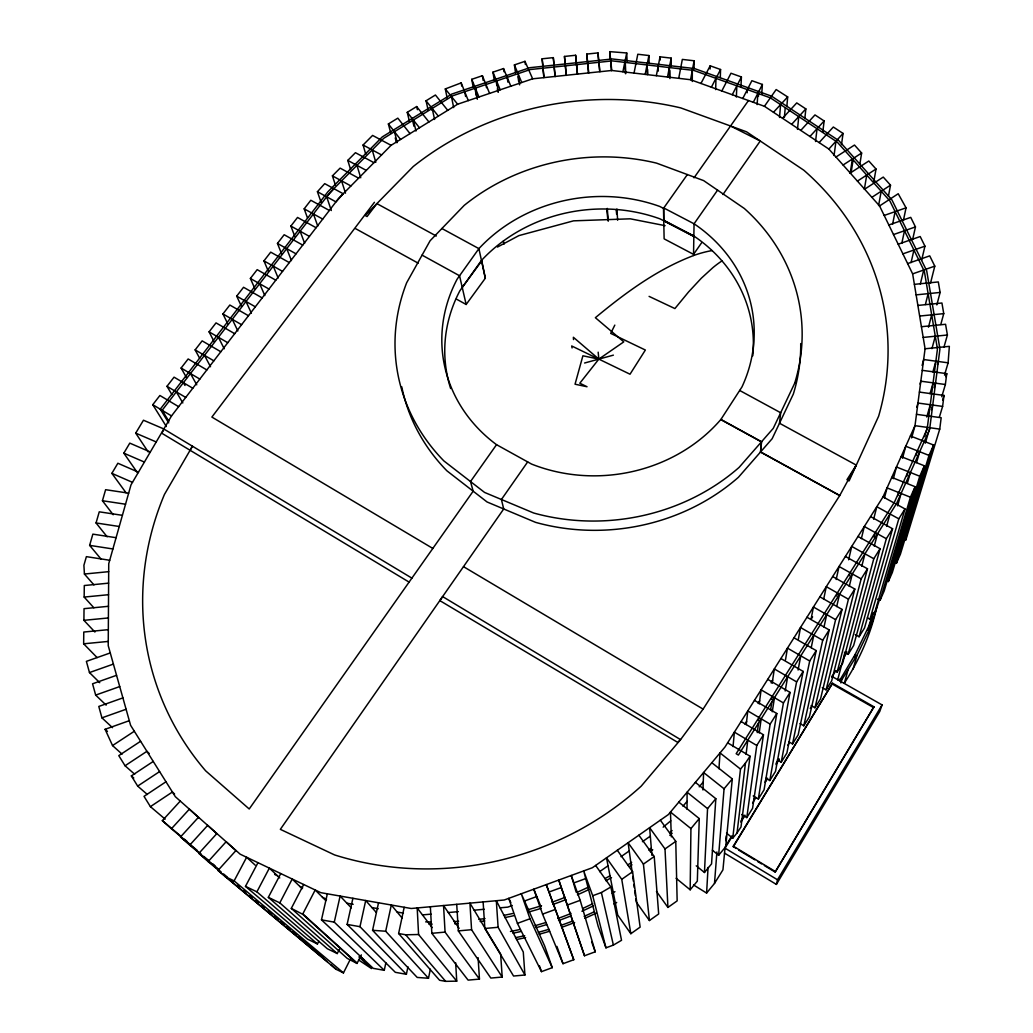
<?xml version="1.0" encoding="UTF-8"?>
<svg xmlns="http://www.w3.org/2000/svg" width="1033" height="1033" viewBox="0 0 1033 1033"><rect width="100%" height="100%" fill="white"/><g stroke="black" fill="none" stroke-linecap="round" stroke-linejoin="round"><path stroke-width="1.5" d="M687.035 809.239L687.087 792.221L707.553 808.619L704.454 872.498L696.242 865.822M692.278 81.491L692.342 70.231M694.06 68.824L694.124 60.779L682.335 59.41L678.72 78.34M687.358 174.564L663.496 208.356L664.129 238.855L693.543 254.363L694.06 223.799L717.573 190.149M97.115 657.595L83.647 643.804L83.776 632.041L108.323 629.665M94.907 632.028L83.905 620.329L84.035 608.669L108.478 606.306M93.874 607.778L84.164 597.074L84.293 585.53L108.62 583.154M676.111 878.282L690.173 889.8L690.935 828.582L699.264 818.588L678.797 802.125M710.097 69.03L710.162 65.802L720.556 69.508L720.311 77.565M715.675 89.613L715.972 78.34M699.264 818.588L697.327 881.136L690.173 889.8M702.957 789.974L703.602 772.516L724.068 788.786L718.645 855.285L712.37 850.211M736.361 97.05L736.852 85.829M740.958 86.591L741.41 76.971L730.977 73.24L721.809 90.969M747.169 92.802L747.337 89.587M693.595 884.984L706.598 893.067L708.057 867.449M757.15 104.604L757.848 93.357M758.454 96.392L758.648 93.177M761.747 94.093L762.38 84.448L751.882 80.703L742.779 98.497M695.364 782.355L715.83 798.69L711.556 863.872L704.454 872.498M718.942 768.733L720.027 752.928L740.48 769.081L732.771 838.163L726.496 833.115M944.511 375.121L948.113 362.815L949.353 346.352L925.077 348.78L914.993 425.686L911.635 437.915M706.598 893.067L714.5 883.435L716.915 851.954M779.528 117.465L780.586 104.604M784.396 117.297L785.235 107.677M786.836 106.554L787.675 96.934L776.157 89.548L764.433 106.296L690.56 79.722L611.768 70.476L532.641 78.818L457.632 104.217L391.081 145.317L338.527 198.504L171.517 415.925L130.997 484.877L108.736 563.708L108.233 645.677L130.597 725.295L175.352 796.714L240.173 854.188L320.785 892.667L411.199 908.498L504.246 900.001L592.335 867.746L668.377 814.559L724.972 747.027L883.021 496.886L914.993 425.686L939.746 429.095L941.179 417.732L916.478 414.336M733.043 746.588L734.373 732.139L756.763 745.477L746.794 817.62L741.655 814.508M725.127 846.892L722.945 869.825L714.5 883.435M725.734 840.642L726.173 835.955M711.827 762.716L732.294 778.921L725.721 846.711L718.645 855.285M797.489 129.383L798.754 116.613M804.836 118.537L805.843 108.904L796.74 102.913L782.536 118.304M746.239 724.624L747.789 710.911L770.14 724.12L758.338 799.038L753.199 795.939M735.948 848.467L733.314 846.221L832.521 683.226L873.957 706.804L775.163 872.059L764.343 865.551M815.553 141.521L817.051 128.712M746.084 754.374L747.789 740.132M732.771 838.163L737.033 832.985L745.439 763.129L750.048 756.208L727.632 742.817M822.785 132.108L824.14 120.964L814.972 114.921L800.769 130.403M939.371 417.151L942.612 406.408L943.994 395.432L919.396 392.088M941.747 396.737L945.376 384.508L946.745 373.636L922.249 370.343M750.048 756.208L740.997 826.968L737.033 832.985M906.561 534.358L905.812 540.117L939.746 429.095M759.242 703.951L761.101 689.837L783.427 702.931L769.805 780.561L765.957 778.249M834.057 155.531L835.968 141.237M758.519 720.66L758.945 717.509M757.254 732.591L758.558 723.01M759.203 733.004L761.179 718.826M841.495 144.62L843.057 133.438L833.321 127.02L819.13 142.593M741.1 721.512L763.464 734.786L752.579 808.31L746.794 817.62M772.168 683.342L774.324 668.919L796.611 681.883L781.206 762.199L777.371 759.914M850.211 173.286L852.367 159.005M851.153 172.498L853.09 159.805M771.767 699.509L772.245 696.371M770.644 709.761L771.871 701.833M772.258 711.776L774.479 697.688M859.882 164.04L861.638 153.013L854.485 145.046L835.968 157.016M785.519 659.79L787.456 648.13L809.704 660.991L792.531 743.941L788.695 741.681M754.464 700.361L776.803 713.506L764.084 789.78L758.338 799.038M864.35 189.349L866.739 175.055M873.828 181.64L876.023 169.025L868.818 161.006L850.249 173.04M785.183 690.974L787.675 676.692M798.315 639.504L800.498 627.509L822.707 640.253L803.79 725.812L799.968 723.552M878.592 205.528L881.214 191.234M877.107 605.377C871.374 633.048 859.676 659.39 844.387 683.097L848.106 669.591M767.726 679.352L790.025 692.394L775.512 771.367L769.805 780.561M690.56 79.722L694.124 60.779M798.083 670.03L800.795 655.839M888.419 196.205L890.523 185.165L883.254 177.082L864.634 189.194M667.525 77.023L671.179 58.119L660.035 56.828L656.342 75.706M645.173 74.402L648.905 55.537L637.8 54.245L634.03 73.085M780.909 658.512L803.17 671.424L786.875 753.057L781.206 762.199M892.589 224.303L895.12 211.636M622.886 71.781L626.708 52.967L609.78 51.65L610.283 59.669M378.53 902.777L372.577 930.307L417.216 977.438L428.488 978.264L430.348 969.186M811.228 647.678L813.797 635.14M352.899 898.284L347.127 924.406L395.316 972.311L406.382 974.3L407.958 966.746M823.637 599.372L826.284 586.679L848.429 599.205L826.103 689.863L822.294 687.642M903.423 220.391L906.044 207.84L898.219 193.739L879.561 205.941L828.866 149.049L764.433 106.296M455.656 962.756L456.741 981.143L445.662 981.35L439.606 980.265L398.622 933.522L404.187 907.271M901.796 243.375L904.482 230.746M428.488 978.264L385.696 931.237L391.313 905.011L402.108 918.066M327.358 893.816L321.47 919.874L373.236 968.347L384.263 970.323L385.864 962.795M793.99 637.8L816.212 650.609L798.173 734.863L792.531 743.941M406.382 974.3L359.975 926.691L365.708 900.531L376.219 912.371M823.998 627.044L826.723 614.596M836.175 579.5L839.054 566.484L861.16 578.893L837.156 672.057L834.625 670.585M912.668 239.436L915.458 226.924L910.744 217.369L888.832 224.987M384.263 970.323L334.279 922.133L340.115 896.05L351.336 907.891M911.08 262.602L913.934 250.025M836.64 596.028L837.337 592.929M806.98 617.243L829.176 629.936L809.394 716.786L803.79 725.812M775.163 872.059L873.957 706.804M836.691 606.552L839.558 594.182M848.622 559.783L851.721 546.418L873.789 558.737L848.145 654.354L844.348 652.172M811.163 705.552L814.985 707.786L835.607 619.658L842.037 609.418L819.879 596.829M921.63 260.213L924.948 246.177L920.196 236.531L898.194 244.201M849.333 575.807L850.082 572.682M842.037 609.418L820.551 698.812L814.985 707.786M920.326 284.101L923.722 270M724.533 853.129L776.39 884.416L777.513 879.78L882.079 704.919L831.617 676.253M849.268 586.421L852.302 573.922M861.354 538.671L864.311 526.507L886.34 538.709L859.069 636.767L855.272 634.598M925.387 304.541L928.125 293.656M930.501 283.223L934.788 266.14L929.726 255.861L907.633 263.583M832.688 576.556L854.808 589.03L831.642 680.941L826.103 689.863M861.793 566.213L864.944 553.804M873.647 519.173L876.81 506.725L898.8 518.824L869.928 619.271L867.397 617.837M733.249 846.853L832.521 683.226M928.473 327.203L931.689 314.833M874.099 537.225L875.313 532.589M884.455 497.893L887.063 487.886L910.435 497.209L880.09 600.238L877.404 599.127M837.673 679.856L843.186 658.86A245.738 229.016 -5 0 0 846.97 651.926M843.522 657.479L844.762 652.933M845.394 556.438L867.488 568.796L842.67 663.186L837.156 672.057M936.841 304.903L940.12 292.442L938.313 281.932L914.386 284.346M874.254 546.147L877.508 533.816M922.107 365.462L923.67 359.536L948.113 362.815M839.493 680.721L855.221 654.367L868.65 626.502L873.001 613.176M893.338 478.705L896.45 466.993L919.757 476.226L888.251 581.734L892.318 572.527L924.38 465.793L901.112 456.612M920.054 384.095L920.829 381.19L945.376 384.508M840.875 682.942L841.663 679.985L857.028 655.193L870.496 627.212L879.742 598.856M931.934 348.663L935.304 336.216M902.519 458.226L905.76 446.256L929.003 455.398L896.36 563.359L893.687 562.262M916.813 407.299L917.963 403.038L942.612 406.408M940.792 324.465L943.749 313.632L941.928 303.005L917.885 305.432M858.036 536.45L880.077 548.704L853.62 645.548L848.145 654.354M886.585 526.404L889.994 513.969M897.884 495.633L898.736 492.547M932.876 371.957L935.885 361.176M854.356 657.44L855.221 654.367M897.612 505.821L901.073 493.477M937.46 364.584L938.326 361.498M906.78 476.213L908.084 471.603M930.036 393.702L933.096 382.856M870.574 516.603L892.577 528.741L864.505 627.999L859.069 636.767M943.917 347.308L947.403 335.002L945.569 324.285L921.423 326.712M853.116 668.997L857.028 655.193M934.219 387.827L935.549 383.191M907.348 483.276L910.422 472.52M100.937 558.943L89.626 545.372L92.854 534.138L116.083 537.702M107.122 536.798L96.056 522.956L99.258 511.826L122.398 515.325M113.191 514.744L102.435 500.734L105.611 489.694L128.66 493.154M926.756 417.022L930.281 404.716M916.026 455.476L917.356 450.827M931.404 409.662L932.747 405.052M916.555 462.577L919.693 451.744M924.664 436.649L927.363 427.391M883.021 496.886L904.998 508.933L875.338 610.568L869.928 619.271M925.31 443.17L929.829 427.739M945.841 376.722L946.745 373.636M891.763 477.414L915.109 486.698L884.183 590.979L880.09 600.238M942.625 400.029L943.994 395.432M910.383 435.952L933.6 445.042L900.402 554.204L896.36 563.359M867.978 630.195L872.472 616.443M882.079 704.919L879.754 711.479L776.39 884.416M910.435 497.209L915.109 486.698M919.757 476.226L924.38 465.793M929.003 455.398L933.6 445.042M614.816 325.111L610.697 333.388L645.367 350.032L630.027 374.217L571.714 345.978L572.088 347.953M303.689 884.506L291.306 908.394L347.217 958.366L357.018 963.44L361.343 954.892M236.002 850.495L218.028 870.419L336.19 969.354L343.46 972.892L350.51 958.895M280.769 873.569L268.335 897.341L327.345 948.746L337.262 953.549L339.353 949.417M753.302 102.293L762.38 84.448M257.979 862.684L245.48 886.353L307.576 939.178L317.454 943.955L318.848 941.218M357.018 963.44L302.643 914.244L315.194 889.994L325.834 900.647M732.281 94.726L741.41 76.971M711.363 87.211L720.556 69.508M700.955 83.466L710.162 65.802M337.262 953.549L279.801 902.868L292.21 879.031L302.165 888.69M317.454 943.955L256.894 891.841L269.355 868.12L279.762 877.934M343.46 972.892L234.117 880.878L246.629 857.274L255.164 865.112M739.68 390.461L780.677 412.748L779.489 423.233L856.292 465.121L839.726 495.543L703.111 709.116L680.566 739.628L641.261 786.087A299.777 278.548 -19.4 0 1 334.563 854.924L280.343 829.344L503.704 508.972L501.418 499.494L527.669 461.919M126.039 492.78L111.874 473.359L117.865 463.249L138.448 472.197M137.66 473.037L123.844 453.164L129.784 443.131L150.314 451.989M148.21 451.938L135.71 433.137L143.458 420.224L163.86 428.953M190.033 450.233L192.448 446.217L164.454 494.42A299.777 278.548 -19.4 0 0 205.644 770.825L249.211 808.981L473.166 491.191L470.506 481.546L496.537 444.681A156.409 139.429 -6.6 0 1 457.154 279.13L478.899 248.63A156.409 139.429 -6.6 0 1 659.725 206.445L663.496 208.356M725.967 845.523L731.816 835.929M741.023 820.848L744.367 815.373M753.561 800.291L755.226 797.553M765.259 781.103L766.938 778.365M776.132 763.284L778.637 759.178M731.7 837.195L725.011 848.158L777.513 879.78M740.893 822.126L745.064 815.269M752.592 802.938L755.936 797.45M765.117 782.381L767.635 778.275M775.99 764.575L779.334 759.087M787.688 745.387L789.354 742.65M810.246 708.393L811.925 705.642M831.862 677.131L835.917 670.585M756.763 745.477L763.464 734.786M770.14 724.12L776.803 713.506M783.427 702.931L790.025 692.394M796.611 681.883L803.17 671.424M809.704 660.991L816.212 650.609M822.707 640.253L829.176 629.936M848.429 599.205L854.808 589.03M861.16 578.893L867.488 568.796M873.789 558.737L880.077 548.704M886.34 538.709L892.577 528.741M898.8 518.824L904.998 508.933M744.948 724.094L746.588 721.486M758.028 703.357L759.655 700.774M771.018 682.774L772.632 680.205M812.597 616.869L811.021 619.374L813.436 607.017L835.607 619.658M856.292 465.121L846.957 479.712L849.1 480.887L878.618 416.222A287.419 257.088 -6.5 0 0 803.777 170.187L746.536 131.811L680.695 107.884A287.419 257.088 -6.5 0 0 413.252 166.52L365.217 215.523L367.064 216.543L376.89 203.617L436.275 236.015M693.543 254.363L701.73 242.6M722.945 194.514L760.249 141.005L730.538 126M720.75 419.579L761.45 441.866L760.508 452.041L839.726 495.543L760.598 451.925L761.541 441.75L720.918 419.424L741.991 386.897A156.409 139.429 -6.6 0 0 694.06 223.799L663.767 207.969L663.754 220.765L693.685 236.467M694.021 177.818L748.473 100.55M432.827 548.433L211.881 417.074L374.437 202.287M456.341 299.053L466.154 304.477L485.316 278.239L481.765 260.82L462.242 287.445M166.365 426.539L152.768 404.704L159.895 395.497L178.632 406.666M171.904 394.593L166.984 386.316L174.061 377.161L192.784 388.24M186.637 377.82L181.111 368.045L188.148 358.955L206.845 369.943M199.731 358.412L195.147 349.89L202.132 340.864L220.817 351.749M214.244 341.91L209.092 331.851L216.026 322.89L234.685 333.685M227.893 324.091L222.934 313.942L229.83 305.032L248.475 315.736M241.464 306.375L236.699 296.135L243.543 287.277L262.175 297.917M254.944 288.788L250.373 278.458L257.178 269.652L275.772 280.201M268.322 271.227L263.957 260.884L270.711 252.142L289.305 262.589M281.635 253.86L277.451 243.426L284.165 234.736L302.734 245.105M294.87 236.583L290.867 226.072L297.53 217.447L316.085 227.725M307.472 217.911L304.18 208.834L310.817 200.26L329.346 210.461M317.428 191.712L324.711 183.642L343.214 193.765L335.945 201.874L317.428 191.712L321.095 202.378M598.172 352.176L598.843 359.11L579.81 383.217L587.028 386.742L575.045 384.211L582.896 355.791L598.843 359.11L623.79 341.858L595.37 317.699C625.249 292.959 657.065 269.368 693.647 255.525M707.553 808.619L715.83 798.69M724.068 788.786L732.294 778.921M740.48 769.081L745.439 763.129M670.766 820.822L663.16 827.162M682.994 806.205L687.061 801.35M699.212 786.823L703.253 781.994M333.866 188.652L326.673 196.787L331.309 210.538M216.878 833.541L198.917 853.335L208.149 861.587L226.124 841.727L235.007 849.836M828.866 149.049L843.057 133.438M198.504 817.245L180.555 836.911L189.723 845.11L207.685 825.38L216.891 833.773M180.271 801.079L162.336 820.628L171.426 828.75L189.375 809.149L198.904 817.826M809.937 136.485L824.14 120.964M791.64 124.347L805.843 108.904M773.472 112.287L787.675 96.934M335.415 185.062L332.419 175.868L340.115 168.121L358.619 178.167M350.626 169.644L347.785 160.399L355.442 152.69L373.933 162.672M365.759 154.304L363.074 145.007L372.59 135.426L391.081 145.317M630.84 933.703L621.75 879.341L606.487 857.842L617.708 915.044L630.84 933.703L640.137 927.117L632.596 871.71L617.308 850.275M635.799 898.775L636.238 901.964L649.421 920.532L658.68 913.973L654.225 856.512L638.872 835.193M656.459 891.402L667.925 907.426L677.157 900.879L675.763 841.379L660.345 820.176M621.75 879.341L632.596 871.71M649.421 920.532L643.417 864.105L654.225 856.512M667.925 907.426L665.007 848.945L675.763 841.379M599.644 871.645L608.037 865.77M621.001 856.693L629.226 850.934M642.423 841.688L650.325 836.149M165.99 781.774L144.026 796.353L150.405 806.644L172.408 792.014L174.59 794.003M153.246 761.437L131.359 775.899L137.673 786.1L159.599 771.586M140.604 741.268L118.782 755.64L125.058 765.75L146.906 751.327L149.178 753.483M129.306 720.685L105.095 729.298L112.545 745.568L134.329 731.248M871.878 197.329L890.523 185.165M857.429 181.111L876.023 169.025M843.083 165.009L861.638 153.013M390.81 133.283L388.382 123.96L397.821 118.149L410.024 133.619M409.52 121.752L407.247 112.352L416.648 106.554L428.915 121.946M428.153 110.208L426.048 100.782L435.422 95.01L447.728 110.324M605.958 947.842L592.71 895.727L583.697 870.909L598.172 926.33L605.958 947.842L613.395 945.092L621.53 940.301L610.877 886.973L595.641 865.434M592.71 895.727L601.387 892.538L610.877 886.973M497.454 247.055L518.876 235.614L573.547 220.842L630.285 218.815L665.097 225.659M447.237 98.38L445.3 88.928L461.17 82.885L468.285 100.601M510.857 902.635L508.765 898.348L517.43 923.36L541.486 971.64L552.255 967.663L544.675 946.034L521.278 893.765L530.006 918.75L552.255 967.663M540.982 906.806L533.79 889.181L542.57 914.128L563.011 963.699L573.767 959.722L546.276 884.61L573.767 959.722M584.497 955.757L558.763 880.039L584.497 955.757L595.24 951.806L580.184 900.324L571.236 875.467L573.483 883.06L585.698 878.592M512.265 905.502L507.823 907.129L500.062 907.826M524.519 901.008L536.786 896.515M549.027 892.021L561.255 887.541M517.43 923.36L530.006 918.75M542.57 914.128L555.121 909.531M567.659 904.921L580.184 900.324M122.901 697.895L98.794 706.443L101.931 717.845L126.091 709.258M110.273 652.933L86.385 661.365L89.471 672.56L113.41 664.09M116.561 675.311L92.557 683.794L95.669 695.093L106.141 705.139M95.669 695.093L119.725 686.571M925.077 348.78L912.643 273.874L934.788 266.14M893.506 234.568L915.458 226.924M902.907 253.86L924.948 246.177M884.183 215.445L906.044 207.84M473.204 87.237L471.771 79.309L482.372 75.719L489.577 93.396M494.239 80.07L492.961 72.142L503.536 68.565L510.831 86.204M515.544 72.878L514.408 64.898L524.971 61.334L532.641 78.818M584.588 363.009L613.382 355.145M543.849 77.643L542.131 58.804L553.301 57.628L554.179 65.647M566.265 75.28L564.457 56.441L575.626 55.265L577.473 74.092M587.454 62.083L586.796 54.078L597.978 52.903L599.928 71.729M916.129 294.87L940.12 292.442M919.654 316.046L943.749 313.632M923.192 337.429L947.403 335.002M109.705 560.26L86.385 556.645L83.905 565.283L84.422 574.038L108.685 571.662M84.164 597.074L108.542 594.698M83.905 620.329L108.4 617.954M83.647 643.804L108.258 641.428M422.484 914.902L431.097 914.128M448.322 912.552L458.368 911.635M474.173 910.189L484.245 909.272M431.833 933.315L445.068 932.102L479.454 979.103L468.104 980.123L431.833 933.315L430.361 906.754M458.329 930.901L471.577 929.7L502.193 977.05L490.817 978.07L458.329 930.901L456.728 904.34M484.851 928.486L498.113 927.285L524.932 975.01L513.556 976.03L484.851 928.486L483.121 901.925M398.622 933.522L405.672 934.775L418.585 934.516L456.741 981.143M372.577 930.307L385.696 931.237M102.435 500.734L125.535 504.22M96.056 522.956L119.247 526.494M89.626 545.372L112.894 548.962M346.894 903.204L353.17 904.301M371.996 907.607L378.285 908.717M397.111 912.023L403.425 913.133M321.47 919.874L334.279 922.133M347.127 924.406L359.975 926.691M135.71 433.137L156.228 441.956M123.844 453.164L144.4 462.074M111.874 473.359L132.482 482.346M649.086 296.381L674.898 308.57L688.611 291.9L701.342 278.2L712.938 267.599A257.669 54.284 -63.4 0 1 722.041 260.884M274.675 874.435L277.464 875.764M299.893 886.482L302.708 887.825M322.451 897.264L326.557 899.226M224.639 876.333L234.117 880.878M245.48 886.353L256.894 891.841M268.335 897.341L279.801 902.868M752.786 355.817A154.511 138.073 -6.6 0 0 693.956 236.092L660.035 218.88A154.511 138.073 -6.6 0 0 481.339 260.587L459.866 290.789A154.511 138.073 -6.6 0 0 450.646 388.537M291.306 908.394L302.643 914.244M664.025 220.391L693.956 236.092M363.074 145.007L381.564 154.95M347.785 160.399L366.289 170.406M441.904 228.513L478.899 248.63L485.316 278.239M332.419 175.868L350.923 185.953M422.071 255.138L459.556 275.759L466.154 304.477M355.339 228.513L418.197 263.17M304.18 208.834L322.722 219.086M496.537 444.681L531.543 464.062A156.293 139.339 -6.6 0 0 720.763 419.592M290.867 226.072L309.422 236.402M277.451 243.426L296.032 253.834M263.957 260.884L282.551 271.382M250.373 278.458L268.98 289.033M832.301 684.078L873.673 707.631M236.699 296.135L255.332 306.814M222.934 313.942L241.593 324.698M839.958 679.004L841.663 679.985M209.092 331.851L227.764 342.711M195.147 349.89L213.844 360.827M181.111 368.045L199.821 379.072M166.984 386.316L185.72 397.434M463.494 566.652L703.111 709.116M152.768 404.704L171.517 415.925M411.896 578.131L164.079 429.16L161.781 433.227L409.094 582.108M733.314 846.221L775.292 871.465M738.647 850.094L754.878 859.856M757.576 861.483L761.644 863.924M359.264 956.842L364.236 960.148L360.272 956.442M358.554 959.928L371.518 968.567L359.148 957.062M690.935 828.582L670.469 812.054L671.308 836.872M198.917 853.335L221.139 871.942M223.619 874.008L227.325 877.107M231.018 880.206L233.497 882.272M237.203 885.371L239.669 887.45M243.375 890.549L245.841 892.615M249.547 895.714L252.013 897.78M255.719 900.879L258.185 902.945M261.891 906.057L264.358 908.123M268.063 911.222L271.769 914.321M274.236 916.387L277.942 919.486M280.408 921.552L284.114 924.664M286.58 926.73L290.286 929.829M292.752 931.895L296.458 934.994M298.924 937.06L302.63 940.159M305.109 942.238L308.802 945.337M311.282 947.403L314.988 950.502M208.149 861.587L219.19 870.819M268.218 911.816L270.672 913.869M274.352 916.942L276.805 918.983M280.485 922.069L284.165 925.142M286.619 927.195L290.286 930.268M292.739 932.308L296.419 935.394M298.873 937.435L323.394 957.94L317.415 952.607M218.028 870.419L327.371 961.697M171.426 828.75L197.342 850.521M180.555 836.911L201.396 854.407M203.85 856.46L208.756 860.579M212.436 863.665L214.89 865.731M189.723 845.11L218.015 868.83M162.336 820.628L180.775 836.136M184.455 839.235L186.921 841.301M150.405 806.644L165.177 819.169M598.843 359.11L573.38 337.274L573.496 339.573M137.673 786.1L147.345 794.48M131.359 775.899L133.773 778.017M125.058 765.75L134.652 774.221M331.051 964.783L336.19 969.354M112.545 745.568L122.062 754.129M302.85 913.947L357.186 963.182M105.095 729.298L107.458 731.454M101.931 717.845L112.52 727.684M89.471 672.56L99.749 682.71M84.422 574.038L93.938 584.91M405.672 934.775L445.662 981.35M445.3 88.928L457.632 104.217M426.048 100.782L438.328 116.135M407.247 112.352L419.475 127.782M388.382 123.96L400.559 139.468M432.156 927.634L417.19 907.955L418.585 934.516M665.007 848.945L649.615 827.678L651.913 855.35M643.417 864.105L628.103 842.734L632.299 873.259M459.117 928.396L443.544 905.541L445.068 932.102M168.702 422.871L160.257 409.184L327.926 191.738L382.275 136.911L451.692 94.119L529.877 67.687L612.349 58.971L694.473 68.552L771.535 96.146L838.848 140.643L891.918 199.898L926.691 270.775L939.927 349.025L929.61 429.483L896.683 503.329L738.401 755.058L736.167 753.716L894.397 502.258L927.169 428.85L937.447 348.986L924.354 271.292L889.865 200.906L837.182 142.037L770.347 97.838L693.814 70.412L612.246 60.895L530.329 69.534L452.686 95.798L383.734 138.306L329.695 192.861L162.129 410.308L168.857 421.244M176.346 391.869L182.828 402.935M183.409 382.701L185.01 385.49M190.459 373.546L196.748 384.818M204.482 355.352L210.525 366.741M218.415 337.274L224.226 348.78M879.561 205.941L912.643 273.874M232.257 319.313L237.848 330.934M245.996 301.468L251.381 313.193M259.67 283.739L264.822 295.567M514.408 64.898L521.742 82.511M273.241 266.127L278.148 277.98M492.961 72.142L500.204 89.806M471.771 79.309L478.938 96.999M286.722 248.617L291.435 260.574M300.125 231.237L304.632 243.284M591.625 941.747L595.24 951.806M313.438 213.947L317.751 226.098M556.916 946.409L563.011 963.699M539.484 965.868L541.486 971.64M341.574 180.865L345.5 193.158M356.94 165.357L360.737 177.766M573.935 884.584L576.194 892.202M372.229 149.927L375.792 162.323M394.451 131.695L397.266 142.593M395.252 137.931L396.465 142.606M413.355 120.048L415.976 131.036M412.128 118.511L414.001 126.31M416.648 106.554L417.384 109.692M601.387 892.538L613.395 945.092M430.955 106.903L431.639 110.053M432.181 108.439L434.596 119.454M451.46 96.56L453.668 107.6M503.355 241.089L503.962 244.24M461.17 82.885L461.764 86.049M464.721 91.73L465.612 96.482M475.348 88.128L477.336 99.245M474.909 87.947L476.329 95.837M482.372 75.719L483.186 80.471M485.962 84.538L486.504 87.702M496.576 80.961L498.358 92.066M495.853 79.192L496.873 85.545M497.377 88.722L497.893 91.898M503.536 68.565L504.027 71.755M507.177 77.372L507.9 82.149M518.011 76.726L518.682 81.517M518.062 73.692L519.638 84.861M632.725 876.449L633.384 881.239M633.823 884.429L634.262 887.618M634.701 890.808L635.36 895.585M524.971 61.334L525.397 64.524M542.131 58.804L542.893 65.208M542.984 68.204L543.939 76.222M554.166 67.016L555.225 76.584M609.78 51.65L611.768 70.476M616.184 209.776L616.675 214.412M606.758 209.183L607.869 220.003M586.796 54.078L588.694 72.917M564.457 56.441L565.258 64.42M565.361 65.841L566.316 75.422M553.301 57.628L555.044 76.455M575.626 55.265L576.362 63.258M576.556 64.653L577.421 74.247M587.751 63.478L588.526 73.072M607.288 208.395L608.243 221.217M598.946 62.29L599.527 70.309M597.978 52.903L598.443 59.307M524.932 975.01L523.279 952.026L496.318 900.724L498.113 927.285M502.193 977.05L500.631 954.066L469.925 903.139L471.577 929.7M616.908 209.015L617.644 220.249M610.774 61.05L611.368 70.67M610.774 62.38L610.684 66.086M478.098 957.643L479.454 979.103M625.185 60.469L625.791 73.627M624.81 62.354L625.378 73.575M626.708 52.967L627.096 60.973M647.045 64.95L647.355 74.621M648.905 55.537L649.15 63.594M647.626 69.482L647.781 74.286M658.189 66.254L658.305 71.083M660.035 56.828L660.1 60.056M669.358 67.558L669.487 77.217M671.179 58.119L671.269 66.177M669.784 70.502L669.888 78.56M672.109 830.558A329.501 307.679 -19.5 0 1 669.733 832.714M651.281 848.132A329.501 307.679 -19.5 0 1 648.737 850.094M631.679 862.323A329.501 307.679 -19.5 0 1 627.638 864.995M610.258 875.622A329.501 307.679 -19.5 0 1 604.809 878.683M588.126 887.257A329.501 307.679 -19.5 0 1 576.75 892.473M565.167 897.303A329.501 307.679 -19.5 0 1 551.945 902.235M541.537 905.709A329.501 307.679 -19.5 0 1 527.979 909.699M512.768 913.482A329.501 307.679 -19.5 0 1 503.575 915.419M485.019 918.557A329.501 307.679 -19.5 0 1 478.821 919.383M458.613 921.294A329.501 307.679 -19.5 0 1 453.939 921.565M430.529 921.978A329.501 307.679 -19.5 0 1 425.686 921.862M672.186 833.244A327.551 306.104 -19.6 0 1 669.836 835.387M652.753 849.733A327.551 306.104 -19.6 0 1 650.235 851.696M632.015 864.828A327.551 306.104 -19.6 0 1 629.342 866.61M611.536 877.585A327.551 306.104 -19.6 0 1 605.906 880.749M588.745 889.607A327.551 306.104 -19.6 0 1 577.434 894.798M565.929 899.601A327.551 306.104 -19.6 0 1 552.797 904.495M540.956 908.407A327.551 306.104 -19.6 0 1 528.973 911.907M513.853 915.664A327.551 306.104 -19.6 0 1 504.711 917.601M484.748 920.932A327.551 306.104 -19.6 0 1 480.125 921.539M457.877 923.567A327.551 306.104 -19.6 0 1 454.649 923.734M432.13 924.109A327.551 306.104 -19.6 0 1 428.927 924.044M614.932 891.66A308.635 290.221 -20.2 0 1 612.207 893.261M592.735 903.707A308.635 290.221 -20.2 0 1 582.728 908.433M571.081 913.43A308.635 290.221 -20.2 0 1 557.755 918.505M545.747 922.521A308.635 290.221 -20.2 0 1 535.094 925.671M519.728 929.519A308.635 290.221 -20.2 0 1 510.444 931.469M593.304 905.876A306.853 288.762 -20.3 0 1 581.915 911.222M570.306 916.129A306.853 288.762 -20.3 0 1 558.543 920.584M546.599 924.587A306.853 288.762 -20.3 0 1 536.011 927.711M520.735 931.534A306.853 288.762 -20.3 0 1 513.052 933.173M594.104 911.829A316.033 297.22 -20 0 1 584.136 916.336M572.553 921.087A316.033 297.22 -20 0 1 560.803 925.4M548.91 929.287A316.033 297.22 -20 0 1 538.361 932.308M524.699 935.691A316.033 297.22 -20 0 1 515.519 937.628M616.675 902.442A314.29 295.8 -20 0 1 613.976 903.965M596.041 913.198A314.29 295.8 -20 0 1 584.73 918.35M574.658 922.508A314.29 295.8 -20 0 1 561.539 927.363M549.698 931.224A314.29 295.8 -20 0 1 539.226 934.232M525.629 937.602A314.29 295.8 -20 0 1 516.513 939.526M800.717 343.563A201.383 180 -6.5 0 1 793.331 394.051L772.168 438.689L738.427 477.285A201.383 180 -6.5 0 1 535.585 522.362L487.06 501.973L446.927 470.841A201.383 180 -6.5 0 1 401.734 386.755M693.672 255.474A255.28 81.762 -48.7 0 1 712.021 250.593M794.674 383.269L773.252 428.372L739.099 467.394A203.85 181.769 -6.6 0 1 533.687 513.014L484.567 492.431L443.945 460.976A203.85 181.769 -6.6 0 1 406.653 282.771L430.102 240.754L464.23 205.36A203.85 181.769 -6.6 0 1 656.523 163.124L703.641 180.607L744.276 208.446A203.85 181.769 -6.6 0 1 794.674 383.269M442.615 596.596L439.826 600.612L677.713 742.378L680.566 739.628L442.628 596.596"/></g></svg>
